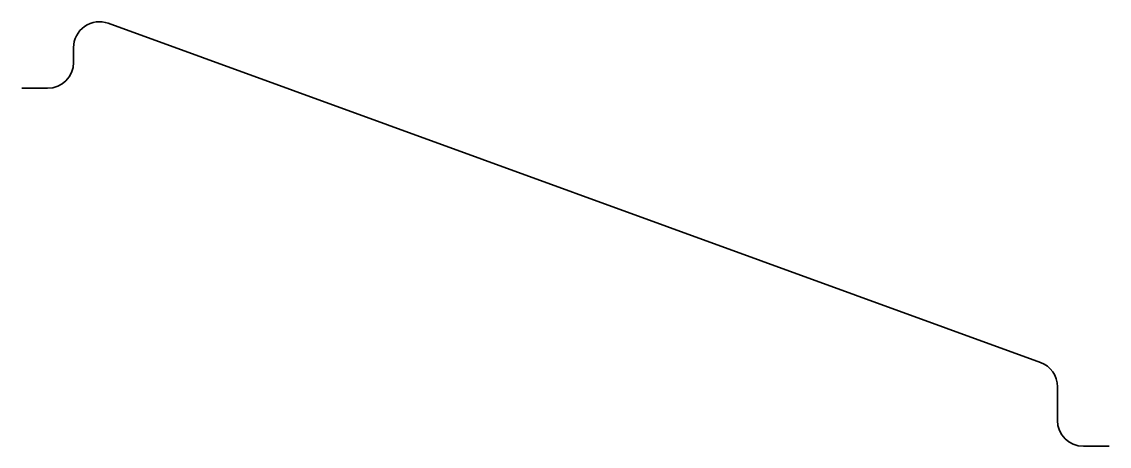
# Model space of a CAD drawing. Header units: millimetres. Extents: x -21 to 0, y 0 to 8.2.
import ezdxf

# ---------------------------------------------------------------- set-up
doc = ezdxf.new("R2010")
doc.units = ezdxf.units.MM
doc.layers.add('粗实线层', color=7, linetype='Continuous', lineweight=35)

msp = doc.modelspace()

# ---------------------------------------------------------------- linework, layer by layer
at = {"layer": '粗实线层'}
for p, q in [((-1.329, 1.62), (-19.329, 8.171)), ((-20, 7.701), (-20, 7.415)), ((-20.5, 6.915), (-21, 6.915)), ((-1, 0.5), (-1, 1.15)), ((0, 0), (-0.5, 0))]:
    msp.add_line(p, q, dxfattribs=at)
for centre, start, end in [((-19.5, 7.701), 70, 180), ((-20.5, 7.415), 270, 360), ((-1.5, 1.15), 0, 70), ((-0.5, 0.5), 180, 270)]:
    msp.add_arc(centre, 0.5, start, end, dxfattribs=at)

doc.saveas('drawing.dxf')
